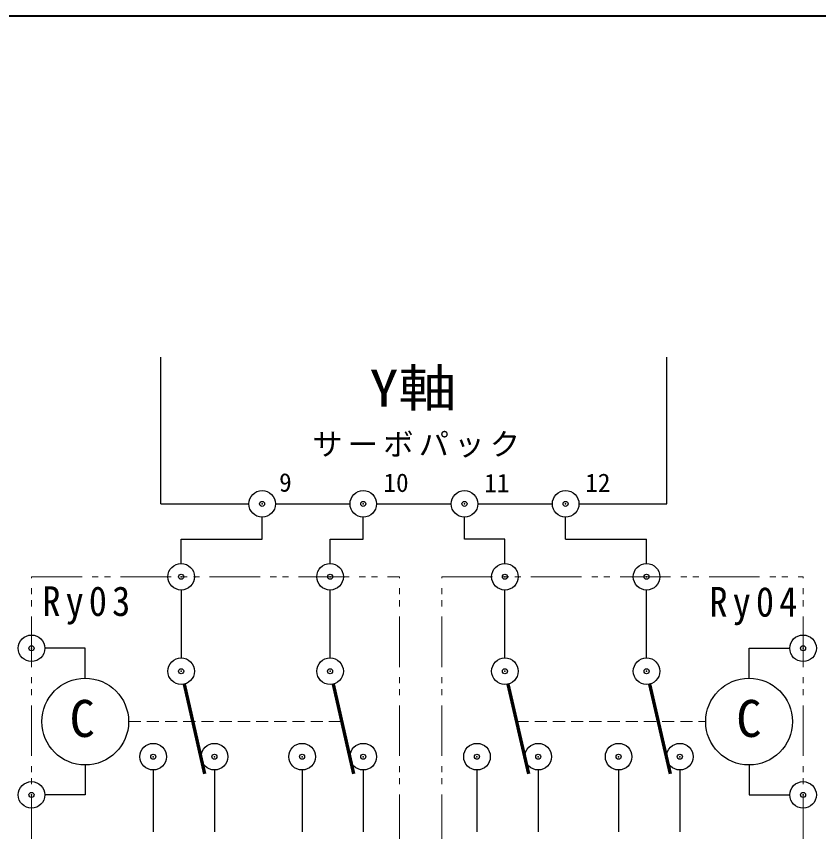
# Model space of a CAD drawing. Units: millimetres on the paper. Extents: x -288 to 1485, y -698 to 177.
# Drawn here: x 445.6 to 524.9, y 84.4 to 165 of the extents above; entities that cross this region are included whole.
import ezdxf
from ezdxf.enums import TextEntityAlignment as Align

# ---------------------------------------------------------------- set-up
doc = ezdxf.new("R2010")
doc.units = ezdxf.units.MM
doc.header["$PDMODE"] = 32
doc.header["$PDSIZE"] = 0.5
doc.linetypes.add('DASHED1', pattern=[1.8, 1.2, -0.6])
doc.linetypes.add('DOUBLE_CHAIN1', pattern=[8.8, 5, -1, 0.6, -0.6, 0.6, -1])
for name, color, linetype, lineweight in [('0-1_外形1', 3, 'Continuous', 25), ('0-7_極太線外形', 3, 'Continuous', 25), ('0-9_中心線', 3, 'Continuous', 25), ('0-A_寸法文字', 1, 'Continuous', 9), ('0-F', 3, 'Continuous', 25)]:
    doc.layers.add(name, color=color, linetype=linetype, lineweight=lineweight)
doc.styles.add('ＭＳ ゴシック', font='')
doc.styles.get('ＭＳ ゴシック').set_extended_font_data('MS Gothic')

msp = doc.modelspace()

# ---------------------------------------------------------------- linework, layer by layer
at = {"layer": '0-1_外形1', "color": 5, "lineweight": 40}
msp.add_line((571.509, 165.036), (316.794, 165.036), dxfattribs=at)
at = {"layer": '0-1_外形1'}
for p, q in [((469.881, 113.323), (469.881, 115.504)), ((479.881, 113.323), (479.881, 115.504)), ((489.881, 113.323), (489.881, 115.504)), ((499.881, 113.323), (499.881, 115.504)), ((452.397, 102.535), (448.402, 102.535)), ((452.397, 99.572), (452.397, 102.535)), ((518.01, 99.572), (518.01, 102.535)), ((518.01, 102.535), (522.03, 102.535)), ((452.397, 90.998), (452.397, 88.035)), ((518.01, 90.998), (518.01, 88.035)), ((452.397, 88.035), (448.402, 88.035)), ((518.01, 88.035), (522.03, 88.035))]:
    msp.add_line(p, q, dxfattribs=at)
for centre in [(452.397, 95.285), (518.01, 95.285)]:
    msp.add_circle(centre, 4.287, dxfattribs=at)
at = {"layer": '0-7_極太線外形'}
for p, q in [((459.881, 116.818), (459.881, 131.332)), ((509.881, 116.818), (509.881, 131.332)), ((459.881, 116.818), (468.567, 116.818)), ((471.195, 116.818), (478.567, 116.818)), ((481.195, 116.818), (488.567, 116.818)), ((491.195, 116.818), (498.567, 116.818)), ((501.195, 116.818), (509.881, 116.818))]:
    msp.add_line(p, q, dxfattribs=at)
at = {"layer": '0-7_極太線外形', "color": 6, "lineweight": 70}
for p, q in [((462.174, 98.988), (464.199, 90.132)), ((476.887, 98.988), (478.912, 90.132)), ((494.174, 98.988), (496.199, 90.132)), ((508.174, 98.988), (510.199, 90.132))]:
    msp.add_line(p, q, dxfattribs=at)
at = {"layer": '0-7_極太線外形'}
for centre in [(469.881, 116.818), (479.881, 116.818), (489.881, 116.818), (499.881, 116.818), (461.881, 109.611), (476.594, 109.611), (493.881, 109.611), (507.881, 109.611), (447.089, 102.535), (523.344, 102.535), (461.881, 100.268), (476.594, 100.268), (493.881, 100.268), (507.881, 100.268), (459.118, 91.817), (465.168, 91.817), (473.831, 91.817), (479.881, 91.817), (491.118, 91.817), (497.168, 91.817), (505.118, 91.817), (511.168, 91.817), (447.089, 88.035), (523.344, 88.035)]:
    msp.add_circle(centre, 1.314, dxfattribs=at)
at = {"layer": '0-9_中心線', "color": 4, "linetype": 'DOUBLE_CHAIN1', "lineweight": 9}
for p, q in [((447.089, 109.611), (483.465, 109.611)), ((447.089, 83.084), (447.089, 109.611)), ((483.465, 83.084), (483.465, 109.611)), ((487.655, 83.084), (487.655, 109.611)), ((487.655, 109.611), (523.344, 109.611))]:
    msp.add_line(p, q, dxfattribs=at)
at = {"layer": '0-9_中心線', "color": 4, "linetype": 'DASHED1', "lineweight": 9}
for p, q in [((456.684, 95.285), (477.734, 95.285)), ((495.021, 95.285), (513.723, 95.285))]:
    msp.add_line(p, q, dxfattribs=at)
at = {"layer": '0-9_中心線', "color": 4, "linetype": 'DOUBLE_CHAIN1', "lineweight": 9}
msp.add_lwpolyline([(487.655, 83.084), (523.344, 83.084), (523.344, 109.611)], dxfattribs=at)
at = {"layer": '0-F'}
for p, q in [((461.881, 113.323), (469.881, 113.323)), ((461.881, 110.924), (461.881, 113.323)), ((493.881, 113.323), (489.881, 113.323)), ((493.881, 110.924), (493.881, 113.323)), ((499.881, 113.323), (507.881, 113.323)), ((507.881, 110.924), (507.881, 113.323)), ((461.881, 108.297), (461.881, 101.582)), ((476.594, 101.582), (476.594, 108.297)), ((493.881, 101.582), (493.881, 108.26)), ((507.881, 101.582), (507.881, 108.26)), ((459.118, 90.503), (459.118, 84.398)), ((465.168, 90.503), (465.168, 84.398)), ((473.831, 90.503), (473.831, 84.398)), ((479.881, 90.503), (479.881, 84.398)), ((491.118, 90.503), (491.118, 84.398)), ((497.168, 90.503), (497.168, 84.398)), ((505.118, 90.503), (505.118, 84.398)), ((511.168, 90.503), (511.168, 84.398))]:
    msp.add_line(p, q, dxfattribs=at)
msp.add_lwpolyline([(476.594, 110.924), (476.594, 113.323), (479.881, 113.323)], dxfattribs=at)
for p in [(469.881, 116.818), (479.881, 116.818), (489.881, 116.818), (499.881, 116.818), (461.881, 109.611), (476.594, 109.611), (493.881, 109.611), (507.881, 109.611), (447.089, 102.535), (523.344, 102.535), (461.881, 100.268), (476.594, 100.268), (493.881, 100.268), (507.881, 100.268), (459.118, 91.817), (465.168, 91.817), (473.831, 91.817), (479.881, 91.817), (491.118, 91.817), (497.168, 91.817), (505.118, 91.817), (511.168, 91.817), (447.089, 88.035), (523.344, 88.035)]:
    msp.add_point(p, dxfattribs=at)

# ---------------------------------------------------------------- texts
at = {"layer": '0-A_寸法文字', "color": 5, "style": 'ＭＳ ゴシック', "width": 1.15}
msp.add_text('Y軸', height=3.666, dxfattribs=at).set_placement((480.489, 125.339), align=Align.BOTTOM_LEFT)
at = {"layer": '0-A_寸法文字', "color": 4, "style": 'ＭＳ ゴシック'}
for s, p in [('9', (471.559, 117.474)), ('10', (481.869, 117.448)), ('11', (491.835, 117.418)), ('12', (501.818, 117.437))]:
    msp.add_text(s, height=1.833, dxfattribs=at).set_placement(p, align=Align.BOTTOM_LEFT)
at = {"layer": '0-A_寸法文字', "color": 5, "style": 'ＭＳ ゴシック'}
for p in [(450.851, 92.665), (516.745, 92.665)]:
    msp.add_text('C', height=3.666, dxfattribs=at).set_placement(p, align=Align.BOTTOM_LEFT)
at = {"layer": '0-A_寸法文字', "attachment_point": 7, "style": 'ＭＳ ゴシック'}
for s, insert, char_height in [('\\T1.17;サーボパック', (474.831, 121.395), 2.199), ('\\T1.28;\\W0.9;Ry03', (448.154, 104.875), 2.933), ('\\T1.28;\\W0.9;Ry04', (514.088, 104.81), 2.933)]:
    msp.add_mtext(s, dxfattribs=dict(at, insert=insert, char_height=char_height))

doc.saveas('drawing.dxf')
